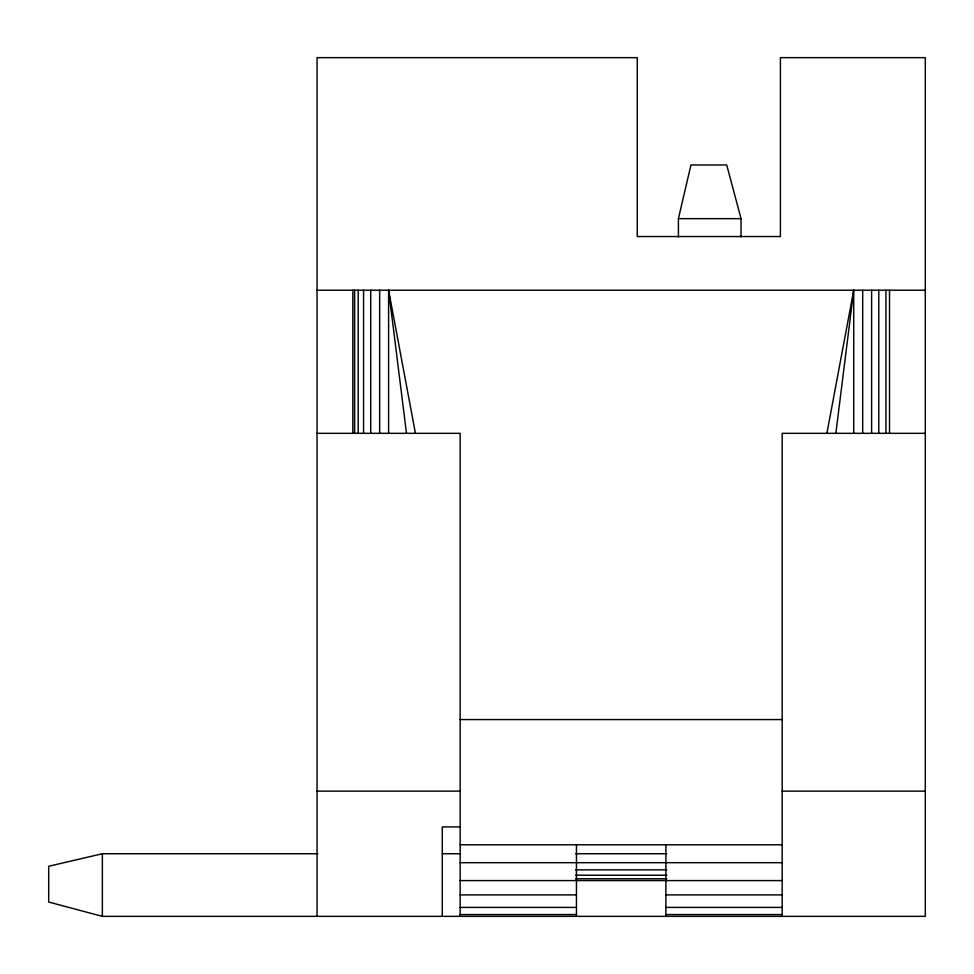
<?xml version="1.0" encoding="UTF-8"?>
<svg xmlns="http://www.w3.org/2000/svg" width="974" height="974" viewBox="0 0 974 974"><rect width="100%" height="100%" fill="white"/><g stroke="black" fill="none" stroke-linecap="round" stroke-linejoin="round"><path stroke-width="1.46" d="M835.85 433.333L853.735 290.215L853.735 433.333M826.902 433.333L853.735 290.215M678.415 236.901L678.415 218.651L690.943 164.983L726.726 164.983L741.031 218.651L741.031 236.901M317.938 853.735L102.367 853.735L48.7 866.263L48.7 902.046L102.367 916.351L925.3 916.351L925.3 57.649L780.393 57.649L780.393 236.548L637.276 236.548L637.276 57.649L317.049 57.649L317.049 916.351M678.415 218.651L741.031 218.651M317.049 290.215L925.3 290.215M317.049 433.333L460.166 433.333L460.166 916.351M925.3 433.333L782.183 433.333L782.183 916.351M460.166 719.567L782.183 719.567M317.049 791.131L460.166 791.131M782.183 791.131L925.3 791.131M460.166 826.902L442.281 826.902L442.281 916.351M460.166 844.799L782.183 844.799M442.415 853.735L460.641 853.735M575.61 853.735L666.74 853.735M460.166 862.684L782.183 862.684M575.61 869.843L666.74 869.843M575.61 875.212L666.74 875.212M575.61 878.791L666.74 878.791M460.166 880.581L782.183 880.581M460.166 894.887L576.45 894.887M665.899 894.887L782.183 894.887M460.166 907.415L576.45 907.415M665.899 907.415L782.183 907.415M460.166 914.562L576.45 914.562M665.899 914.562L782.183 914.562M388.602 433.333L388.602 290.215L415.435 433.333M388.602 290.215L406.499 433.333M889.518 290.215L889.518 433.333M885.938 290.215L885.938 433.333M878.791 290.215L878.791 433.333M871.633 290.215L871.633 433.333M862.684 290.215L862.684 433.333M665.899 844.799L665.899 916.351M576.45 844.799L576.45 916.351M379.665 290.215L379.665 433.333M370.717 290.215L370.717 433.333M363.558 290.215L363.558 433.333M358.188 290.215L358.188 433.333M354.621 290.215L354.621 433.333M352.832 290.215L352.832 433.333M102.367 853.735L102.367 916.351"/></g></svg>
